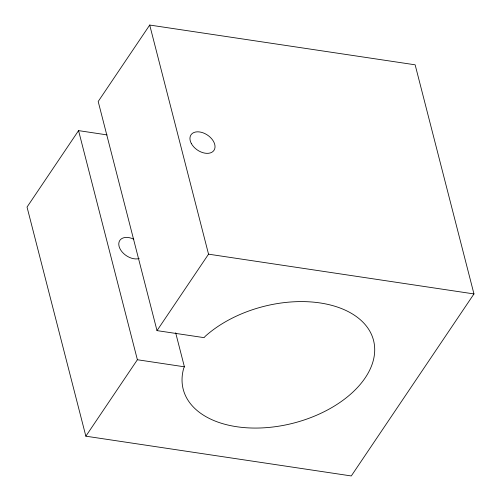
<?xml version="1.0" encoding="UTF-8"?>
<svg xmlns="http://www.w3.org/2000/svg" width="501" height="501" viewBox="0 0 501 501"><rect width="100%" height="100%" fill="white"/><g stroke="black" fill="none" stroke-linecap="round" stroke-linejoin="round"><path stroke-width="0.75" d="M175.663 332.783L184.399 366.813L183.698 368.285A98.252 60.22 -14.4 0 0 294.012 422.988A98.252 60.22 -14.4 0 0 362.348 321.598A98.252 60.22 -14.4 0 0 205.291 336.246L204.057 337.643L157.013 330.622L98.19 101.496L149.711 25.05L415.141 64.811L473.965 293.93L351.289 475.95L85.859 436.189L27.035 207.07L78.557 130.617L107.076 134.907M85.859 436.189L137.387 359.743L78.557 130.617M157.013 330.622L208.541 254.17L149.711 25.05M208.541 254.17L473.965 293.93M137.387 359.743L184.399 366.813M139.19 258.503A13.871 9.018 34 0 1 119.125 246.536A13.871 9.018 34 0 1 133.817 239.221M191.351 143.562A13.871 9.024 34 0 0 213.082 151.39A13.871 9.024 34 0 0 203.024 132.809A13.871 9.024 34 0 0 191.351 143.562"/></g></svg>
